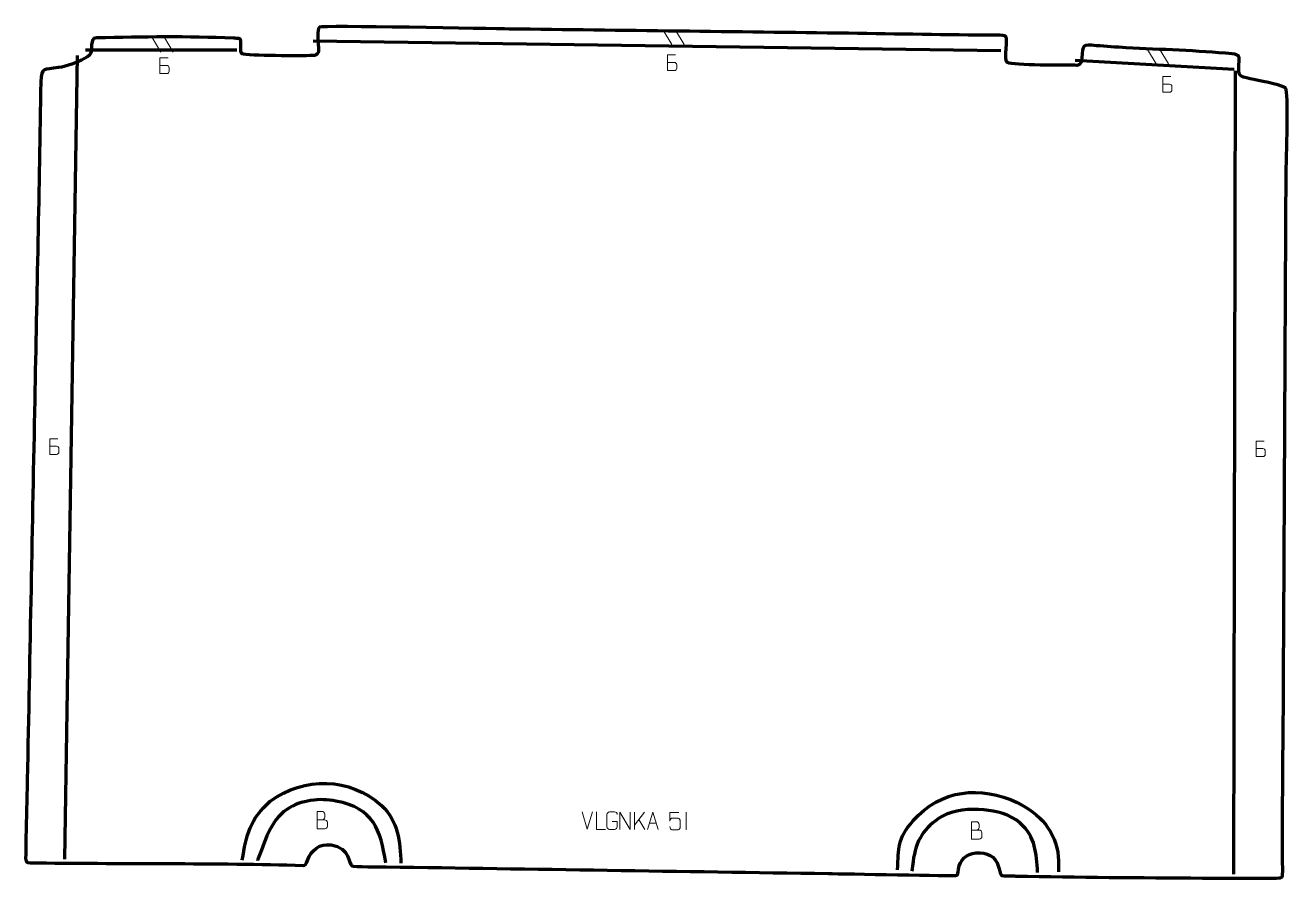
# Model space of a CAD drawing. Header units: millimetres. Extents: x -849 to 958, y -509 to 712.
import ezdxf

# ---------------------------------------------------------------- set-up
doc = ezdxf.new("R2010")
doc.units = ezdxf.units.MM
doc.header["$MEASUREMENT"] = 0
for name, color, linetype in [('layer 1', 7, 'Continuous'), ('layer 2', 7, 'Continuous'), ('layer 3', 7, 'Continuous')]:
    doc.layers.add(name, color=color, linetype=linetype)

msp = doc.modelspace()

# ---------------------------------------------------------------- linework, layer by layer
at = {"layer": 'layer 1', "color": 250, "lineweight": 9}
for points in [[(63.3733, 704.8889), (63.3733, 704.8889), (75.7376, 684.3446), (75.7376, 684.3446)], [(81.1032, 704.8889), (81.1032, 704.8889), (93.4675, 684.3446), (93.4675, 684.3446)], [(-667.36, 694.1517), (-667.36, 694.1517), (-654.9957, 673.6074), (-654.9957, 673.6074)], [(-649.6301, 694.1517), (-649.6301, 694.1517), (-637.2658, 673.6074), (-637.2658, 673.6074)], [(756.1544, 677.3886), (756.1544, 677.3886), (768.5187, 656.8443), (768.5187, 656.8443)], [(773.8843, 677.3886), (773.8843, 677.3886), (786.2486, 656.8443), (786.2486, 656.8443)], [(-44.9801, -438.3343), (-44.9801, -438.3343), (-52.3019, -413.3807), (-52.3019, -413.3807)], [(-37.6582, -413.3807), (-37.6582, -413.3807), (-44.98, -438.3343), (-44.98, -438.3343)], [(22.3763, -413.8587), (22.3763, -413.8587), (22.3763, -438.8123), (22.3763, -438.8123)], [(36.7525, -413.8587), (36.7525, -413.8587), (22.3763, -432.4984), (22.3763, -432.4984)], [(96.5481, -414.0309), (96.5481, -414.0309), (96.5481, -439.005), (96.5481, -439.005)], [(37.0778, -438.7165), (37.0778, -438.7165), (28.6073, -424.4029), (28.6073, -424.4029)], [(43.9792, -429.5628), (43.9792, -429.5628), (53.4749, -429.5628), (53.4749, -429.5628)]]:
    msp.add_open_spline(points, degree=3, dxfattribs=at)
for points, knots in [([(69.6008, 658.6337), (72.8598, 658.6341), (76.1191, 658.6341), (79.3788, 658.6337), (79.3788, 658.6337), (81.1482, 658.6182), (82.8711, 657.0632), (82.8711, 655.2274), (82.8711, 655.2274), (82.8707, 654.2166), (82.8707, 651.4853), (82.8711, 650.4742), (82.8711, 650.4742), (82.8869, 648.8101), (81.5056, 647.0063), (79.4263, 647.0215), (79.4263, 647.0215), (76.1663, 647.0218), (72.9066, 647.0218), (69.6472, 647.0215), (69.6472, 647.0215), (69.6472, 654.4719), (69.6472, 661.922), (69.6472, 669.3718), (69.6472, 669.3718), (71.7733, 669.3718), (79.245, 669.3718), (81.3714, 669.3718)], [0, 0, 0, 0, 0.125, 0.125, 0.125, 0.125, 0.25, 0.25, 0.25, 0.25, 0.375, 0.375, 0.375, 0.375, 0.5, 0.5, 0.5, 0.5, 0.625, 0.625, 0.625, 0.625, 0.75, 0.75, 0.75, 0.75, 1, 1, 1, 1]), ([(-656.367, 654.4006), (-653.108, 654.401), (-649.8487, 654.401), (-646.589, 654.4006), (-646.589, 654.4006), (-644.8196, 654.3851), (-643.0967, 652.8301), (-643.0967, 650.9943), (-643.0967, 650.9943), (-643.0971, 649.9835), (-643.0971, 647.2522), (-643.0967, 646.2411), (-643.0967, 646.2411), (-643.0809, 644.577), (-644.4622, 642.7732), (-646.5415, 642.7884), (-646.5415, 642.7884), (-649.8015, 642.7887), (-653.0612, 642.7887), (-656.3206, 642.7884), (-656.3206, 642.7884), (-656.3206, 650.2388), (-656.3206, 657.6889), (-656.3206, 665.1387), (-656.3206, 665.1387), (-654.1945, 665.1387), (-646.7228, 665.1387), (-644.5964, 665.1387)], [0, 0, 0, 0, 0.125, 0.125, 0.125, 0.125, 0.25, 0.25, 0.25, 0.25, 0.375, 0.375, 0.375, 0.375, 0.5, 0.5, 0.5, 0.5, 0.625, 0.625, 0.625, 0.625, 0.75, 0.75, 0.75, 0.75, 1, 1, 1, 1]), ([(777.9797, 627.5892), (781.2387, 627.5896), (784.498, 627.5896), (787.7577, 627.5892), (787.7577, 627.5892), (789.5271, 627.5737), (791.25, 626.0187), (791.25, 624.1829), (791.25, 624.1829), (791.2496, 623.1721), (791.2496, 620.4408), (791.25, 619.4297), (791.25, 619.4297), (791.2658, 617.7656), (789.8845, 615.9618), (787.8052, 615.977), (787.8052, 615.977), (784.5452, 615.9773), (781.2855, 615.9773), (778.0261, 615.977), (778.0261, 615.977), (778.0261, 623.4274), (778.0261, 630.8775), (778.0261, 638.3273), (778.0261, 638.3273), (780.1522, 638.3273), (787.6239, 638.3273), (789.7503, 638.3273)], [0, 0, 0, 0, 0.125, 0.125, 0.125, 0.125, 0.25, 0.25, 0.25, 0.25, 0.375, 0.375, 0.375, 0.375, 0.5, 0.5, 0.5, 0.5, 0.625, 0.625, 0.625, 0.625, 0.75, 0.75, 0.75, 0.75, 1, 1, 1, 1]), ([(-813.9142, 109.6194), (-810.6552, 109.6198), (-807.3959, 109.6198), (-804.1362, 109.6194), (-804.1362, 109.6194), (-802.3668, 109.6039), (-800.6439, 108.0489), (-800.6439, 106.2131), (-800.6439, 106.2131), (-800.6443, 105.2023), (-800.6443, 102.471), (-800.6439, 101.4599), (-800.6439, 101.4599), (-800.6281, 99.7958), (-802.0094, 97.992), (-804.0887, 98.0072), (-804.0887, 98.0072), (-807.3487, 98.0075), (-810.6084, 98.0075), (-813.8678, 98.0072), (-813.8678, 98.0072), (-813.8678, 105.4576), (-813.8678, 112.9077), (-813.8678, 120.3575), (-813.8678, 120.3575), (-811.7417, 120.3575), (-804.27, 120.3575), (-802.1436, 120.3575)], [0, 0, 0, 0, 0.125, 0.125, 0.125, 0.125, 0.25, 0.25, 0.25, 0.25, 0.375, 0.375, 0.375, 0.375, 0.5, 0.5, 0.5, 0.5, 0.625, 0.625, 0.625, 0.625, 0.75, 0.75, 0.75, 0.75, 1, 1, 1, 1]), ([(911.4552, 106.3601), (914.7142, 106.3605), (917.9735, 106.3605), (921.2332, 106.3601), (921.2332, 106.3601), (923.0026, 106.3446), (924.7255, 104.7896), (924.7255, 102.9538), (924.7255, 102.9538), (924.7251, 101.943), (924.7251, 99.2117), (924.7255, 98.2006), (924.7255, 98.2006), (924.7413, 96.5365), (923.36, 94.7327), (921.2807, 94.7479), (921.2807, 94.7479), (918.0207, 94.7482), (914.761, 94.7482), (911.5016, 94.7479), (911.5016, 94.7479), (911.5016, 102.1983), (911.5016, 109.6484), (911.5016, 117.0982), (911.5016, 117.0982), (913.6277, 117.0982), (921.0994, 117.0982), (923.2258, 117.0982)], [0, 0, 0, 0, 0.125, 0.125, 0.125, 0.125, 0.25, 0.25, 0.25, 0.25, 0.375, 0.375, 0.375, 0.375, 0.5, 0.5, 0.5, 0.5, 0.625, 0.625, 0.625, 0.625, 0.75, 0.75, 0.75, 0.75, 1, 1, 1, 1]), ([(-431.5331, -424.7611), (-427.8945, -424.7607), (-424.3074, -424.7607), (-420.668, -424.7611), (-420.668, -424.7611), (-418.6926, -424.7784), (-416.769, -426.5145), (-416.769, -428.5641), (-416.769, -428.5641), (-416.7694, -429.6927), (-416.7694, -432.7421), (-416.769, -433.871), (-416.769, -433.871), (-416.7514, -435.7289), (-418.2935, -437.7428), (-420.615, -437.7259), (-420.615, -437.7259), (-424.2548, -437.7255), (-427.8942, -437.7255), (-431.5331, -437.7259), (-431.5331, -437.7259), (-431.5331, -429.4076), (-431.5331, -421.0898), (-431.5331, -412.7723), (-431.5331, -412.7723), (-429.1594, -412.7723), (-426.7853, -412.7723), (-424.4111, -412.7723), (-424.4111, -412.7723), (-422.7303, -412.7547), (-420.6335, -414.6652), (-420.6158, -416.6276), (-420.6158, -416.6276), (-420.6162, -418.6937), (-420.6162, -418.8397), (-420.6158, -420.9062), (-420.6158, -420.9062), (-420.5985, -422.9723), (-422.453, -424.7784), (-424.463, -424.7611)], [0, 0, 0, 0, 0.090909091, 0.090909091, 0.090909091, 0.090909091, 0.181818182, 0.181818182, 0.181818182, 0.181818182, 0.272727273, 0.272727273, 0.272727273, 0.272727273, 0.363636364, 0.363636364, 0.363636364, 0.363636364, 0.454545455, 0.454545455, 0.454545455, 0.454545455, 0.545454545, 0.545454545, 0.545454545, 0.545454545, 0.636363636, 0.636363636, 0.636363636, 0.636363636, 0.727272727, 0.727272727, 0.727272727, 0.727272727, 0.818181818, 0.818181818, 0.818181818, 0.818181818, 1, 1, 1, 1]), ([(-19.0829, -438.3723), (-19.0829, -438.3723), (-32.032, -438.3723), (-32.032, -438.3723), (-32.032, -438.3723), (-32.032, -438.3723), (-32.032, -413.4187), (-32.032, -413.4187)], [0, 0, 0, 0, 0.333333333, 0.333333333, 0.333333333, 0.333333333, 1, 1, 1, 1]), ([(-9.3025, -427.3865), (-9.3025, -427.3865), (-2.1344, -427.3865), (-2.1344, -427.3865), (-2.1344, -427.3865), (-2.1344, -427.3865), (-2.1344, -434.5546), (-2.1344, -434.5546), (-2.1344, -434.5546), (-2.2741, -436.878), (-3.9513, -438.3576), (-6.0991, -438.3684), (-6.0991, -438.3684), (-8.4309, -438.368), (-10.7629, -438.368), (-13.0944, -438.3684), (-13.0944, -438.3684), (-15.0193, -438.4738), (-16.9915, -436.5893), (-16.9803, -434.572), (-16.9803, -434.572), (-16.9799, -428.8019), (-16.9799, -423.0322), (-16.9803, -417.2629), (-16.9803, -417.2629), (-16.9761, -415.1248), (-15.2293, -413.4056), (-13.077, -413.419), (-13.077, -413.419), (-10.7513, -413.419), (-8.4252, -413.419), (-6.0991, -413.419), (-6.0991, -413.419), (-4.1524, -413.3836), (-2.161, -414.8751), (-2.1344, -417.3128)], [0, 0, 0, 0, 0.1, 0.1, 0.1, 0.1, 0.2, 0.2, 0.2, 0.2, 0.3, 0.3, 0.3, 0.3, 0.4, 0.4, 0.4, 0.4, 0.5, 0.5, 0.5, 0.5, 0.6, 0.6, 0.6, 0.6, 0.7, 0.7, 0.7, 0.7, 0.8, 0.8, 0.8, 0.8, 1, 1, 1, 1]), ([(1.7215, -438.8122), (1.7215, -438.8122), (1.7215, -413.8587), (1.7215, -413.8587), (1.7215, -413.8587), (1.7215, -413.8587), (16.3763, -438.8122), (16.3763, -438.8122), (16.3763, -438.8122), (16.3763, -438.8122), (16.3763, -413.8587), (16.3763, -413.8587)], [0, 0, 0, 0, 0.25, 0.25, 0.25, 0.25, 0.5, 0.5, 0.5, 0.5, 1, 1, 1, 1]), ([(41.2566, -438.8122), (41.2566, -438.8122), (48.6276, -413.8587), (48.6276, -413.8587), (48.6276, -413.8587), (48.6276, -413.8587), (56.1975, -438.8122), (56.1975, -438.8122)], [0, 0, 0, 0, 0.333333333, 0.333333333, 0.333333333, 0.333333333, 1, 1, 1, 1]), ([(85.9422, -414.0632), (85.9422, -414.0632), (73.0905, -414.0632), (73.0905, -414.0632), (73.0905, -414.0632), (73.0908, -418.2938), (73.0908, -422.5247), (73.0905, -426.7559), (73.0905, -426.7559), (73.0902, -423.4458), (74.7212, -422.374), (77.5332, -422.3135), (77.5332, -422.3135), (79.9728, -422.3132), (82.4123, -422.3132), (84.8515, -422.3135), (84.8515, -422.3135), (86.5013, -422.3067), (87.9762, -424.6872), (88.0047, -426.7559), (88.0047, -426.7559), (88.0044, -429.3432), (88.0044, -431.9308), (88.0047, -434.5185), (88.0047, -434.5185), (88.0509, -436.4779), (86.5515, -438.9142), (84.9256, -438.9727), (84.9256, -438.9727), (82.9691, -438.9724), (78.0741, -438.9724), (76.1171, -438.9727), (76.1171, -438.9727), (74.2716, -438.9815), (73.1645, -437.0167), (73.1437, -434.4656)], [0, 0, 0, 0, 0.1, 0.1, 0.1, 0.1, 0.2, 0.2, 0.2, 0.2, 0.3, 0.3, 0.3, 0.3, 0.4, 0.4, 0.4, 0.4, 0.5, 0.5, 0.5, 0.5, 0.6, 0.6, 0.6, 0.6, 0.7, 0.7, 0.7, 0.7, 0.8, 0.8, 0.8, 0.8, 1, 1, 1, 1]), ([(504.607, -439.4081), (508.2456, -439.4077), (511.8327, -439.4077), (515.4721, -439.4081), (515.4721, -439.4081), (517.4475, -439.4254), (519.3711, -441.1615), (519.3711, -443.2111), (519.3711, -443.2111), (519.3707, -444.3397), (519.3707, -447.3891), (519.3711, -448.518), (519.3711, -448.518), (519.3887, -450.3759), (517.8466, -452.3898), (515.5251, -452.3729), (515.5251, -452.3729), (511.8853, -452.3725), (508.2459, -452.3725), (504.607, -452.3729), (504.607, -452.3729), (504.607, -444.0546), (504.607, -435.7368), (504.607, -427.4193), (504.607, -427.4193), (506.9807, -427.4193), (509.3548, -427.4193), (511.729, -427.4193), (511.729, -427.4193), (513.4098, -427.4017), (515.5066, -429.3122), (515.5243, -431.2746), (515.5243, -431.2746), (515.5239, -433.3407), (515.5239, -433.4867), (515.5243, -435.5532), (515.5243, -435.5532), (515.5416, -437.6193), (513.6871, -439.4254), (511.6771, -439.4081)], [0, 0, 0, 0, 0.090909091, 0.090909091, 0.090909091, 0.090909091, 0.181818182, 0.181818182, 0.181818182, 0.181818182, 0.272727273, 0.272727273, 0.272727273, 0.272727273, 0.363636364, 0.363636364, 0.363636364, 0.363636364, 0.454545455, 0.454545455, 0.454545455, 0.454545455, 0.545454545, 0.545454545, 0.545454545, 0.545454545, 0.636363636, 0.636363636, 0.636363636, 0.636363636, 0.727272727, 0.727272727, 0.727272727, 0.727272727, 0.818181818, 0.818181818, 0.818181818, 0.818181818, 1, 1, 1, 1])]:
    msp.add_open_spline(points, degree=3, knots=knots, dxfattribs=at)
at = {"layer": 'layer 2', "color": 142, "lineweight": 158}
for points in [[(-436.9756, 689.7409), (-436.9756, 689.7409), (546.4738, 675.8394), (546.4738, 675.8394)], [(-762.7947, 676.553), (-762.7947, 676.553), (-546.0752, 676.5175), (-546.0752, 676.5175)], [(-792.263, -481.1028), (-792.263, -481.1028), (-774.0605, 668.4446), (-774.0605, 668.4446)], [(652.8282, 661.9905), (652.8282, 661.9905), (880.1645, 649.1951), (880.1645, 649.1951)], [(881.4251, 646.4974), (881.4251, 646.4974), (879.146, -502.5639), (879.146, -502.5639)]]:
    msp.add_open_spline(points, degree=3, dxfattribs=at)
for points, knots in [([(-538.5325, -482.5903), (-532.5864, -446.6382), (-527.4168, -423.2792), (-498.4012, -398.2815), (-498.4012, -398.2815), (-450.3426, -362.4952), (-384.0948, -363.534), (-339.5167, -404.4098), (-339.5167, -404.4098), (-315.2935, -426.6211), (-312.711, -455.9727), (-311.509, -486.7339)], [0, 0, 0, 0, 0.25, 0.25, 0.25, 0.25, 0.5, 0.5, 0.5, 0.5, 1, 1, 1, 1]), ([(398.9077, -496.388), (400.0382, -463.7561), (398.193, -452.6884), (421.1381, -425.8978), (421.1381, -425.8978), (460.2312, -380.9309), (517.7148, -375.4081), (569.9659, -400.2102), (569.9659, -400.2102), (602.3085, -415.5623), (625.3796, -441.1826), (628.6252, -477.8622), (628.6252, -477.8622), (628.9876, -484.3265), (628.8965, -490.8663), (628.9758, -497.3443), (628.9758, -497.3443), (628.9758, -497.3443), (629.0082, -499.1238), (629.0082, -499.1238)], [0, 0, 0, 0, 0.166666667, 0.166666667, 0.166666667, 0.166666667, 0.333333333, 0.333333333, 0.333333333, 0.333333333, 0.5, 0.5, 0.5, 0.5, 0.666666667, 0.666666667, 0.666666667, 0.666666667, 1, 1, 1, 1]), ([(-333.3768, -486.4006), (-340.7044, -438.4671), (-350.5147, -408.4053), (-404.4436, -397.9404), (-404.4436, -397.9404), (-427.9617, -393.3766), (-454.2561, -396.1226), (-474.8188, -409.8764), (-474.8188, -409.8764), (-498.5644, -425.759), (-506.5302, -457.5825), (-516.7522, -482.6416), (-516.7522, -482.6416), (-516.7522, -482.6416), (-516.8685, -482.9257), (-516.8685, -482.9257)], [0, 0, 0, 0, 0.2, 0.2, 0.2, 0.2, 0.4, 0.4, 0.4, 0.4, 0.6, 0.6, 0.6, 0.6, 1, 1, 1, 1]), ([(599.1669, -500.146), (596.4534, -471.4529), (597.4012, -450.1008), (573.8073, -429.2331), (573.8073, -429.2331), (559.9011, -416.9337), (540.0958, -411.9488), (521.951, -410.4914), (521.951, -410.4914), (502.0389, -408.892), (479.7807, -409.9203), (462.1052, -420.0546), (462.1052, -420.0546), (436.3755, -435.5901), (424.7146, -454.6298), (420.9945, -484.3229), (420.9945, -484.3229), (420.4187, -488.9198), (419.9498, -493.5375), (419.4051, -498.1405)], [0, 0, 0, 0, 0.166666667, 0.166666667, 0.166666667, 0.166666667, 0.333333333, 0.333333333, 0.333333333, 0.333333333, 0.5, 0.5, 0.5, 0.5, 0.666666667, 0.666666667, 0.666666667, 0.666666667, 1, 1, 1, 1])]:
    msp.add_open_spline(points, degree=3, knots=knots, dxfattribs=at)
at = {"layer": 'layer 3', "color": 242, "lineweight": 158}
msp.add_open_spline([(-543.5733, 692.805), (-539.2017, 692.3895), (-540.9404, 689.3025), (-540.5525, 677.0866), (-540.5525, 677.0866), (-540.4436, 673.6586), (-540.2309, 672.1395), (-539.0196, 670.8731), (-539.0196, 670.8731), (-529.9664, 667.6692), (-453.4476, 668.266), (-438.3199, 668.4161), (-438.3199, 668.4161), (-428.6402, 668.5122), (-428.9667, 675.088), (-429.8388, 683.3052), (-429.8388, 683.3052), (-430.411, 688.6964), (-431.7642, 705.3149), (-428.1743, 709.0222), (-428.1743, 709.0222), (-425.4312, 711.8551), (-179.2603, 706.7831), (-156.9012, 706.5006), (-156.9012, 706.5006), (4.9086, 704.456), (166.7185, 702.4119), (328.5283, 700.3675), (328.5283, 700.3675), (398.6784, 699.481), (469.3237, 697.6225), (539.4224, 697.7371), (539.4224, 697.7371), (557.7453, 697.7455), (555.0489, 696.8627), (554.095, 678.6141), (554.095, 678.6141), (553.8509, 673.9416), (552.0863, 661.61), (556.0654, 658.5841), (556.0654, 658.5841), (563.6836, 654.0489), (640.4075, 654.7297), (655.1646, 654.5359), (655.1646, 654.5359), (661.4311, 654.8638), (662.0205, 659.6368), (662.4658, 665.2135), (662.4658, 665.2135), (663.9953, 684.3648), (662.1684, 684.3335), (683.2133, 682.6593), (683.2133, 682.6593), (697.5784, 681.5166), (711.3547, 680.6037), (725.7411, 679.7775), (725.7411, 679.7775), (776.0322, 676.9717), (827.2433, 675.6138), (877.3305, 670.9242), (877.3305, 670.9242), (888.412, 669.8866), (887.9198, 667.1067), (887.0711, 656.3869), (887.0711, 656.3869), (885.7054, 639.1332), (887.3074, 638.6922), (903.0509, 635.2811), (903.0509, 635.2811), (914.508, 632.7987), (944.8851, 627.2126), (951.7409, 623.4321), (951.7409, 623.4321), (953.5644, 622.4265), (953.9724, 621.2714), (954.4981, 619.3438), (954.4981, 619.3438), (958.2664, 605.5255), (954.5713, 513.0828), (954.435, 486.2394), (954.435, 486.2394), (954.0777, 415.9632), (953.7206, 345.6867), (953.3633, 275.4104), (953.3633, 275.4104), (952.5001, 105.5339), (951.6363, -64.3426), (950.7729, -234.2191), (950.7729, -234.2191), (950.326, -322.151), (948.943, -410.4888), (949.6726, -498.3796), (949.6726, -498.3796), (949.7211, -504.2135), (949.1331, -506.7435), (946.7258, -507.6471), (946.7258, -507.6471), (941.7856, -509.0345), (844.9238, -508.0592), (834.811, -508.0032), (834.811, -508.0032), (746.0899, -507.5118), (656.8332, -507.0259), (568.1447, -505.1344), (568.1447, -505.1344), (565.9386, -505.0874), (548.8876, -505.0569), (547.5802, -504.2358), (547.5802, -504.2358), (545.4652, -502.9074), (544.3712, -495.0281), (543.3405, -492.0349), (543.3405, -492.0349), (537.7699, -475.8582), (527.2425, -471.3329), (510.9342, -472.0815), (510.9342, -472.0815), (497.8584, -473.3453), (487.422, -481.845), (485.7777, -495.2588), (485.7777, -495.2588), (485.0459, -501.2295), (485.3098, -503.2144), (483.69, -504.06), (483.69, -504.06), (481.6091, -505.1463), (320.58, -501.9009), (299.8999, -501.5858), (299.8999, -501.5858), (89.0741, -498.3737), (-121.7518, -495.1623), (-332.5776, -491.9497), (-332.5776, -491.9497), (-339.1299, -491.8697), (-379.2005, -492.0792), (-381.8219, -490.6637), (-381.8219, -490.6637), (-386.8115, -487.9696), (-383.497, -464.8213), (-411.2258, -460.7513), (-411.2258, -460.7513), (-428.1759, -458.2633), (-439.191, -467.7234), (-445.3032, -482.7947), (-445.3032, -482.7947), (-447.4303, -488.361), (-448.4474, -489.9827), (-451.4397, -489.8957), (-451.4397, -489.8957), (-573.4831, -486.3439), (-717.1266, -487.7788), (-842.0429, -486.2267), (-842.0429, -486.2267), (-848.8635, -486.142), (-848.3689, -483.6208), (-848.2836, -474.1111), (-848.2836, -474.1111), (-847.966, -438.7213), (-846.6908, -403.0222), (-845.9961, -367.5948), (-845.9961, -367.5948), (-844.2116, -276.5975), (-842.4271, -185.6003), (-840.6427, -94.6032), (-840.6427, -94.6032), (-838.8792, -4.617), (-837.1135, 85.3691), (-835.349, 175.3552), (-835.349, 175.3552), (-832.3707, 327.1184), (-829.013, 478.945), (-826.6618, 630.713), (-826.6618, 630.713), (-826.1431, 653.1234), (-822.0439, 647.7992), (-801.4689, 651.2025), (-801.4689, 651.2025), (-788.3193, 653.3777), (-775.7926, 658.3101), (-763.9355, 664.3247), (-763.9355, 664.3247), (-750.8897, 670.9423), (-755.7219, 675.3896), (-753.3082, 688.1217), (-753.3082, 688.1217), (-752.3384, 693.2375), (-750.0628, 693.6679), (-746.2832, 693.748), (-746.2832, 693.748), (-680.0692, 695.1483), (-617.3041, 696.1945), (-550.9497, 693.2565), (-550.9497, 693.2565), (-548.4887, 693.1475), (-546.0273, 693.0242), (-543.5733, 692.805)], degree=3, knots=[0, 0, 0, 0, 0.02, 0.02, 0.02, 0.02, 0.04, 0.04, 0.04, 0.04, 0.06, 0.06, 0.06, 0.06, 0.08, 0.08, 0.08, 0.08, 0.1, 0.1, 0.1, 0.1, 0.12, 0.12, 0.12, 0.12, 0.14, 0.14, 0.14, 0.14, 0.16, 0.16, 0.16, 0.16, 0.18, 0.18, 0.18, 0.18, 0.2, 0.2, 0.2, 0.2, 0.22, 0.22, 0.22, 0.22, 0.24, 0.24, 0.24, 0.24, 0.26, 0.26, 0.26, 0.26, 0.28, 0.28, 0.28, 0.28, 0.3, 0.3, 0.3, 0.3, 0.32, 0.32, 0.32, 0.32, 0.34, 0.34, 0.34, 0.34, 0.36, 0.36, 0.36, 0.36, 0.38, 0.38, 0.38, 0.38, 0.4, 0.4, 0.4, 0.4, 0.42, 0.42, 0.42, 0.42, 0.44, 0.44, 0.44, 0.44, 0.46, 0.46, 0.46, 0.46, 0.48, 0.48, 0.48, 0.48, 0.5, 0.5, 0.5, 0.5, 0.52, 0.52, 0.52, 0.52, 0.54, 0.54, 0.54, 0.54, 0.56, 0.56, 0.56, 0.56, 0.58, 0.58, 0.58, 0.58, 0.6, 0.6, 0.6, 0.6, 0.62, 0.62, 0.62, 0.62, 0.64, 0.64, 0.64, 0.64, 0.66, 0.66, 0.66, 0.66, 0.68, 0.68, 0.68, 0.68, 0.7, 0.7, 0.7, 0.7, 0.72, 0.72, 0.72, 0.72, 0.74, 0.74, 0.74, 0.74, 0.76, 0.76, 0.76, 0.76, 0.78, 0.78, 0.78, 0.78, 0.8, 0.8, 0.8, 0.8, 0.82, 0.82, 0.82, 0.82, 0.84, 0.84, 0.84, 0.84, 0.86, 0.86, 0.86, 0.86, 0.88, 0.88, 0.88, 0.88, 0.9, 0.9, 0.9, 0.9, 0.92, 0.92, 0.92, 0.92, 0.94, 0.94, 0.94, 0.94, 0.96, 0.96, 0.96, 0.96, 1, 1, 1, 1], dxfattribs=at)

doc.saveas('drawing.dxf')
